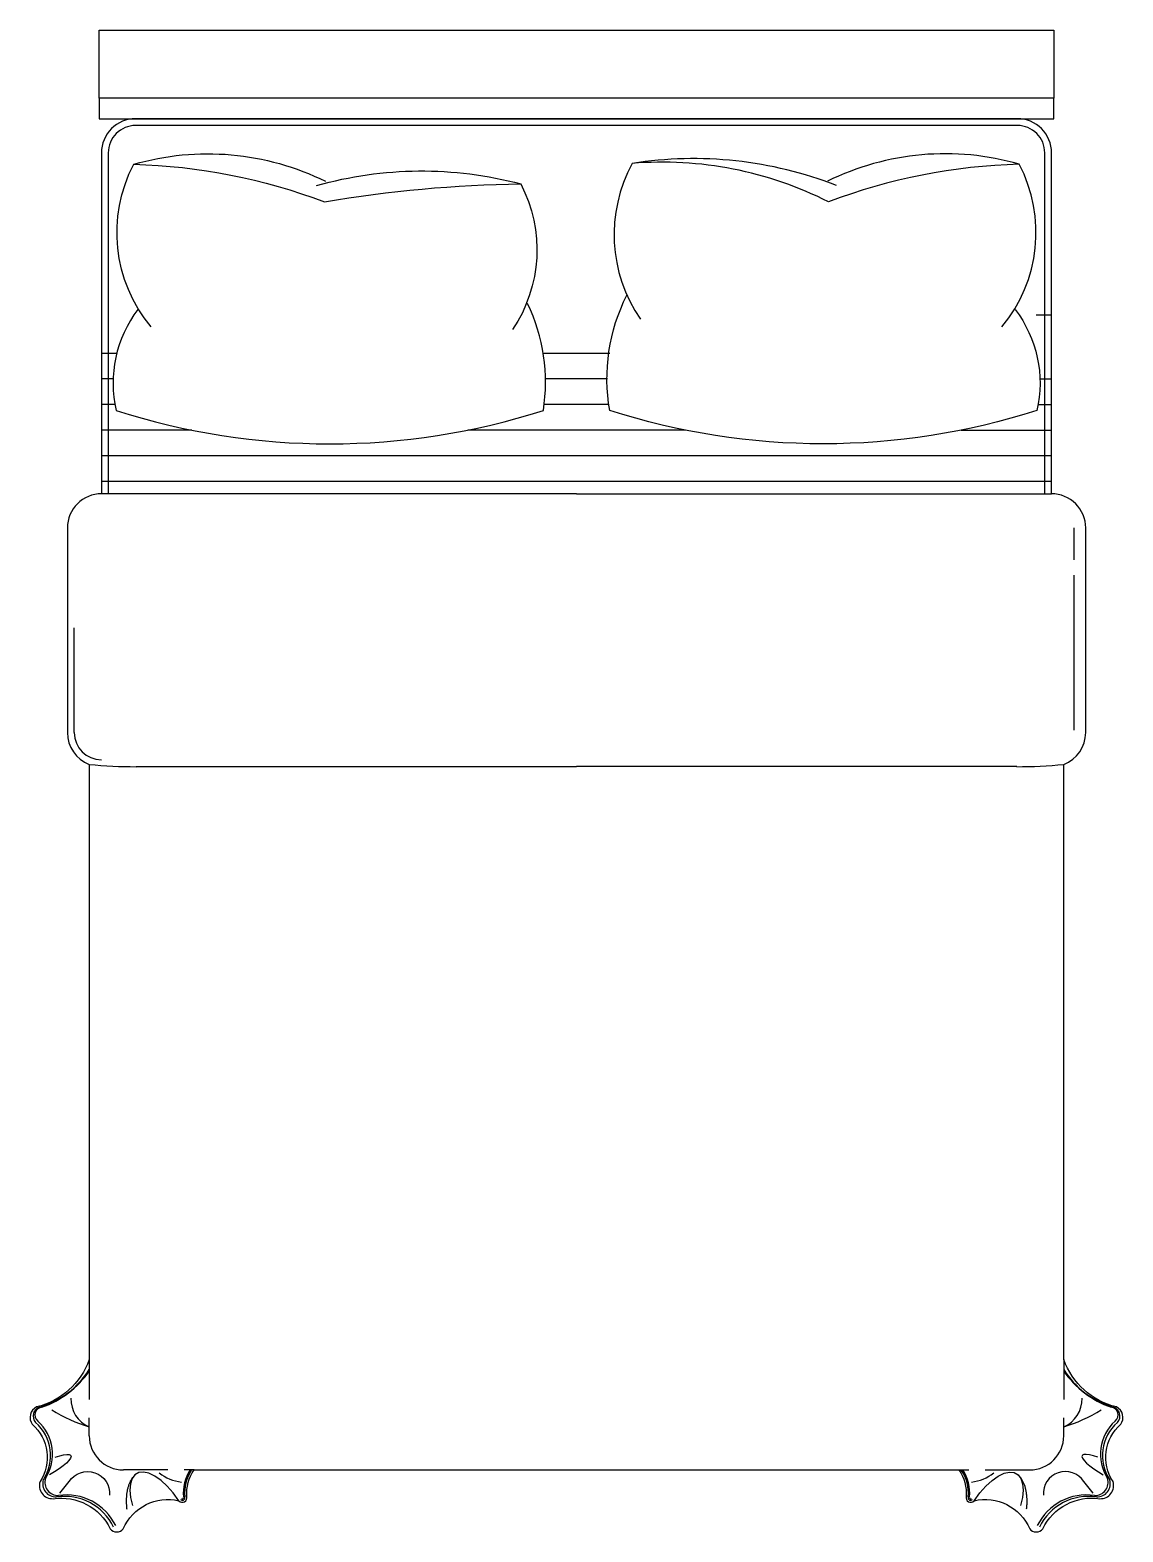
# Model space of a CAD drawing. Extents: x 87 to 1690, y 69 to 2271.
import ezdxf

# ---------------------------------------------------------------- set-up
doc = ezdxf.new("R2010")
doc.units = 0
doc.layers.add('KADRBM', color=7, linetype='CONTINUOUS')

msp = doc.modelspace()

# ---------------------------------------------------------------- linework, layer by layer
at = {"layer": 'KADRBM'}
for p, q in [((1562.5, 1853.5), (1584.9, 1853.5)), ((214.2, 1796.9), (191.9, 1796.9)), ((937.2, 1796.9), (839.5, 1796.9)), ((208.9, 1759.4), (191.9, 1759.4)), ((933.8, 1759.4), (842.9, 1759.4)), ((1567.8, 1759.4), (1584.9, 1759.4)), ((211.6, 1721.9), (191.9, 1721.9)), ((935.8, 1721.9), (841, 1721.9)), ((1565.1, 1721.9), (1584.9, 1721.9)), ((324.2, 1684.4), (191.9, 1684.4)), ((1047.8, 1684.4), (728.9, 1684.4)), ((1452.6, 1684.4), (1584.9, 1684.4)), ((191.9, 1646.9), (1584.9, 1646.9)), ((191.9, 1609.4), (1584.9, 1609.4)), ((1617.8, 1494.3), (1617.8, 1541)), ((1617.8, 1244.4), (1617.8, 1471.9)), ((151.9, 1241), (151.9, 1394.3)), ((242.8, 1191), (888.4, 1191)), ((1533.9, 1191), (888.4, 1191)), ((174, 321.5), (174, 262.9)), ((1602.8, 321.5), (1602.8, 262.9)), ((174, 209.8), (174, 236.2)), ((1602.8, 209.8), (1602.8, 236.2)), ((289, 159.8), (224, 159.8)), ((327.8, 159.8), (313.2, 159.8)), ((1448.9, 159.8), (1463.5, 159.8)), ((1487.7, 159.8), (1552.8, 159.8))]:
    msp.add_line(p, q, dxfattribs=at)
for points in [[(188.4, 2171), (188.4, 2271), (1588.4, 2271), (1588.4, 2171)], [(188.4, 2141), (1588.4, 2141), (1588.4, 2171), (188.4, 2171), (188.4, 2141)], [(888.4, 1591), (191.9, 1591)], [(888.4, 1591), (1584.9, 1591)], [(124, 178.4), (130.6, 180.6), (136.4, 182), (141.1, 182.6), (144.6, 182.4), (146.7, 181.3), (147.3, 179.4), (146.5, 176.8), (144.2, 173.5), (140.6, 169.8), (135.8, 165.6), (129.9, 161.3), (123.2, 156.8), (115.9, 152.5)], [(1652.8, 178.4), (1646.2, 180.6), (1640.4, 182), (1635.7, 182.6), (1632.2, 182.4), (1630.1, 181.3), (1629.4, 179.4), (1630.2, 176.8), (1632.5, 173.5), (1636.1, 169.8), (1640.9, 165.6), (1646.8, 161.3), (1653.5, 156.8), (1660.8, 152.5)], [(305.5, 114.6), (297.2, 126), (288.3, 136), (279.2, 144.4), (270.1, 150.7), (261.4, 154.8), (253.5, 156.5), (246.6, 155.8), (240.9, 152.7), (236.8, 147.2), (234.3, 139.6), (233.5, 130.2), (234.5, 119.4), (237.2, 107.4)], [(1471.2, 114.6), (1479.5, 126), (1488.4, 136), (1497.6, 144.4), (1506.7, 150.7), (1515.3, 154.8), (1523.3, 156.5), (1530.2, 155.8), (1535.8, 152.7), (1540, 147.2), (1542.5, 139.6), (1543.2, 130.2), (1542.2, 119.4), (1539.5, 107.4)], [(237.7, 148.8), (237.1, 148), (236.5, 147.1), (235.9, 146.3), (235.3, 145.3), (234.8, 144.4), (234.2, 143.5), (233.8, 142.5), (233.3, 141.5), (232.8, 140.5), (232.4, 139.4), (232, 138.4), (231.6, 137.3), (231.3, 136.2), (230.9, 135.1), (230.6, 134), (230.3, 132.9), (230.1, 131.7), (229.8, 130.5), (229.6, 129.4), (229.4, 128.2), (229.2, 127), (229, 125.7), (228.8, 124.5), (228.7, 123.3), (228.6, 122), (228.5, 120.8), (228.4, 119.5), (228.3, 118.2), (228.3, 116.9), (228.3, 115.6), (228.2, 114.3), (228.2, 113), (228.3, 111.7), (228.3, 110.3), (228.4, 109), (228.4, 107.6), (228.5, 106.3), (228.6, 104.9), (228.7, 103.5), (228.9, 102.1)], [(1539, 148.8), (1539.7, 148), (1540.3, 147.1), (1540.9, 146.3), (1541.4, 145.3), (1542, 144.4), (1542.5, 143.5), (1543, 142.5), (1543.5, 141.5), (1543.9, 140.5), (1544.3, 139.4), (1544.7, 138.4), (1545.1, 137.3), (1545.5, 136.2), (1545.8, 135.1), (1546.1, 134), (1546.4, 132.9), (1546.7, 131.7), (1546.9, 130.5), (1547.2, 129.4), (1547.4, 128.2), (1547.6, 127), (1547.7, 125.7), (1547.9, 124.5), (1548, 123.3), (1548.1, 122), (1548.2, 120.8), (1548.3, 119.5), (1548.4, 118.2), (1548.4, 116.9), (1548.5, 115.6), (1548.5, 114.3), (1548.5, 113), (1548.5, 111.7), (1548.4, 110.3), (1548.4, 109), (1548.3, 107.6), (1548.2, 106.3), (1548.1, 104.9), (1548, 103.5), (1547.9, 102.1)]]:
    msp.add_lwpolyline(points, dxfattribs=at)
msp.add_lwpolyline([(888.4, 2141), (241.9, 2141, 0.414214), (191.9, 2091), (191.9, 1591, 0.414214), (141.9, 1541), (141.9, 1241, 0.310731), (174, 1194.3), (174, 321.5, -0.252892), (96.6, 252.1, 0.464308), (90.5, 226.7, -0.371651), (101.8, 142.7, 0.519883), (120.9, 117.6, -0.327551), (204.8, 73.4, 0.4824), (223.9, 73.4, -0.364613), (305.5, 114.6, 0.798225), (317.1, 120.6, -0.177003), (327.8, 159.8), (888.4, 159.8), (1448.9, 159.8, -0.177003), (1459.7, 120.6, 0.798225), (1471.2, 114.6, -0.364613), (1552.8, 73.4, 0.4824), (1571.9, 73.4, -0.327551), (1655.9, 117.6, 0.519883), (1675, 142.7, -0.371651), (1686.3, 226.7, 0.464308), (1680.1, 252.1, -0.252892), (1602.8, 321.5), (1602.8, 1194.3, 0.310731), (1634.9, 1241), (1634.9, 1541, 0.414214), (1584.9, 1591), (1584.9, 2091, 0.414214), (1534.9, 2141)], format="xyb", close=True, dxfattribs=at)
for points in [[(1574.9, 1591), (1574.9, 2091, 0.414214), (1534.9, 2131), (888.4, 2131), (241.9, 2131, 0.414214), (201.9, 2091), (201.9, 1591)], [(264.6, 1836, -0.302952), (239.2, 2074.2, -0.18713), (520.5, 2049.2, 9.61688)], [(239.2, 2074.2, -0.084287), (518.8, 2019, -0.03885), (806.6, 2045.4, -0.178662)], [(1269.5, 2043, 0.132973), (970.1, 2075.4, 0.283071), (982, 1846.9, -0.872847)], [(1537.5, 2074.2, 0.084287), (1257.9, 2019, 0.13853), (970.1, 2075.4, 0.178662)], [(1512.2, 1836, 0.302952), (1537.5, 2074.2, 0.18713), (1256.2, 2049.2, -9.61688)], [(507.2, 2043, -0.134407), (806.6, 2045.4, -0.275409), (794.7, 1831.9, 0.872847)], [(1531.5, 1861.2, -0.223262), (1563.4, 1713.3, -0.15671), (937, 1713.3, -0.160951), (962.2, 1882.3, -0.160951)], [(245.3, 1861.2, 0.223262), (213.4, 1713.3, 0.15671), (839.8, 1713.3, 0.15174), (816.7, 1869.8, -7.115464)], [(130.6, 125.6), (144.7, 142.9, -0.775879), (203.8, 122.7)], [(1646.1, 125.6), (1632, 142.9, 0.775879), (1573, 122.7)]]:
    msp.add_lwpolyline(points, format="xyb", dxfattribs=at)
for centre, radius, start, end in [((191.9, 1241), 40, 180, 270), ((244.2, 1939), 748.1, 264.6099, 269.8924), ((1532.5, 1939), 748.1, 270.1076, 275.3901), ((65.9, 373.8), 126.9, 286.263, 328.355), ((56.5, 386.6), 143.2, 289.6454, 325.1447), ((1710.8, 373.8), 126.9, 211.645, 253.737), ((1720.2, 386.6), 143.2, 214.8553, 250.3546), ((191.1, 263.5), 44, 178.1288, 247.0934), ((1585.6, 263.5), 44, 292.9066, 1.8712), ((105.4, 238.8), 13.8, 106.5061, 223.1841), ((105.7, 240.4), 11.5, 95.3052, 231.1214), ((234.3, 428.4), 214.1, 237.4915, 253.6298), ((1542.4, 428.4), 214.1, 286.3702, 302.5085), ((1671.1, 240.4), 11.5, 308.8786, 84.6948), ((1671.4, 238.8), 13.8, 316.8159, 73.4939), ((52.3, 180.8), 64.9, 326.8921, 48.4426), ((55.4, 182.9), 64.9, 326.8921, 48.4426), ((1721.3, 182.9), 64.9, 131.5574, 213.1079), ((1724.5, 180.8), 64.9, 131.5574, 213.1079), ((224, 209.8), 50, 180, 270), ((1552.8, 209.8), 50, 270, 0), ((315.8, 204.2), 62.5, 231.1919, 263.9909), ((376, 125.4), 64.2, 147.6798, 184.7126), ((376, 125.4), 62.2, 146.5063, 184.7126), ((1400.7, 125.4), 62.2, 355.2874, 33.4937), ((1400.7, 125.4), 64.2, 355.2874, 32.3202), ((1461, 204.2), 62.5, 276.0091, 308.8081), ((125, 139.5), 19.3, 162.2811, 272.1577), ((128.2, 141.6), 19.3, 162.2811, 272.1577), ((1648.6, 141.6), 19.3, 267.8423, 17.7189), ((1651.7, 139.5), 19.3, 267.8423, 17.7189), ((137.7, 40.9), 80.1, 26.0028, 98.5479), ((140.8, 43), 80.1, 26.0028, 98.5479), ((310.6, 118.9), 3.64, 220.05, 14.441), ((310.6, 118.9), 1.64, 220.05, 14.441), ((1466.1, 118.9), 3.64, 165.559, 319.95), ((1466.1, 118.9), 1.64, 165.559, 319.95), ((1635.9, 43), 80.1, 81.4521, 153.9972), ((1639.1, 40.9), 80.1, 81.4521, 153.9972)]:
    msp.add_arc(centre, radius, start, end, dxfattribs=at)

doc.saveas('drawing.dxf')
